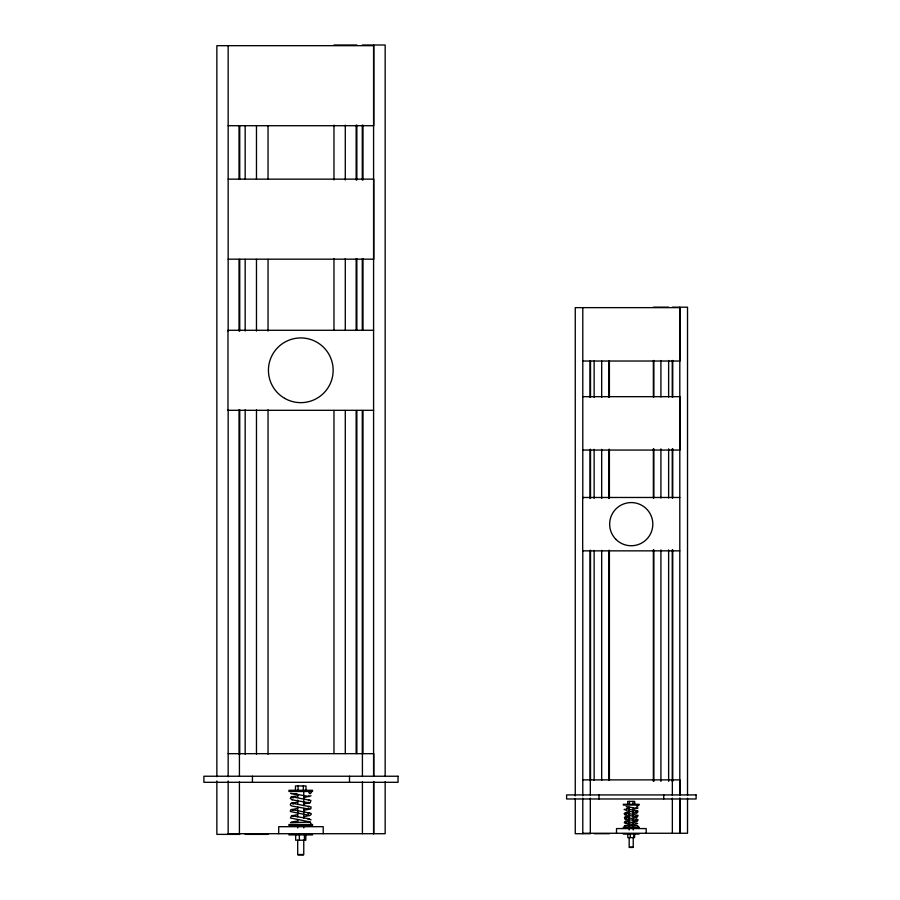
<?xml version="1.0" encoding="UTF-8"?>
<svg xmlns="http://www.w3.org/2000/svg" width="900" height="900" viewBox="0 0 900 900"><rect width="100%" height="100%" fill="white"/><g stroke="black" fill="none" stroke-linecap="round" stroke-linejoin="round"><path stroke-width="1.35" d="M624.24 809.809L624.296 809.19M311.085 824.434L310.399 822.094L290.554 822.645M308.79 791.482L309.364 793.575M636.57 805.095L636.964 806.49M626.22 814.151L624.634 814.601L624.217 813.51L629.235 812.137M311.051 795.791L303.885 797.591M638.089 807.975L633.308 809.179M638.055 827.111L637.65 825.514M308.419 800.629L309.173 800.033M636.334 811.204L636.829 810.799L635.738 810.99M624.409 825.885L629.145 824.771M308.475 806.839L309.296 806.344L307.631 806.636M625.972 822.904L625.41 823.219L626.535 823.028M310.219 793.721L311.321 792.472L311.085 791.482M637.526 806.591L638.156 805.151M308.554 813.004L309.42 812.61L307.733 812.914M636.424 819.45L636.998 819.191L635.873 819.394M625.928 818.752L624.69 818.876L624.521 817.335L629.212 816.367M308.711 819.191L311.108 819.866M636.525 823.579L637.717 823.534M297.844 795.712L291.004 796.939L290.284 798.548L292.545 799.571M297.787 802.046L290.824 803.374L290.295 804.994L291.803 806.04L309.105 809.089L308.351 808.538M303.829 803.925L310.207 802.8L310.905 800.449L291.915 796.759L293.254 797.962M297.754 808.38L290.711 809.831L290.306 811.485L309.004 815.344L308.306 814.691M303.784 810.236L310.084 809.123L310.916 808.627L311.04 806.929L291.735 803.115L293.243 804.161M297.709 814.68L291.488 815.783L290.407 817.988L309.803 821.88M303.75 816.592L309.971 815.501L311.254 814.309L311.085 813.42L291.611 809.46L293.231 810.304M291.319 822.094L297.641 820.98M307.868 819.18L309.589 818.876L292.433 815.85L293.13 816.446M626.423 808.414L629.269 807.919M626.366 809.415L625.219 809.617L626.366 809.82M626.4 814.601L625.241 814.804L636.784 816.84L636.12 815.906M633.262 813.398L637.526 812.644L637.988 811.08L626.456 808.819M626.467 818.798L625.331 819L636.716 821.014L636.255 820.575M633.24 817.605L637.436 816.863L638.077 815.4L625.196 812.857L625.815 813.049M629.179 820.575L625.039 821.306L624.319 822.78L636.075 825.165M633.217 821.846L637.369 821.115L638.1 819.731L625.117 817.087L626.197 817.65M635.962 823.567L637.11 823.365L625.669 821.351L626.242 822.341M290.61 793.294L292.387 793.575M333.968 45L356.85 45M362.284 45L385.166 45L385.166 776.07M228.161 125.707L373.77 125.707L373.77 45.675L216.855 45.675L216.855 776.734M228.161 179.145L373.77 179.145L373.77 259.178L228.161 259.178M653.366 307.192L668.633 307.192M672.255 307.192L687.521 307.192L687.521 795.386M373.59 330.277L227.981 330.277L227.981 410.31L373.59 410.31M582.795 361.024L679.916 361.024L679.916 307.642L575.257 307.642L575.257 795.836M582.795 396.664L679.916 396.664L679.916 450.056L582.795 450.056M679.804 497.475L582.683 497.475L582.683 550.856L679.804 550.856M228.161 753.671L373.77 753.671L373.77 776.137M582.795 779.873L679.916 779.873L679.916 795.42M288.844 790.29L312.615 790.29M288.844 791.482L312.615 791.482M291.442 793.721L296.764 793.721M623.273 804.296L639.124 804.296M623.273 805.095L639.124 805.095M288.844 824.49L312.615 824.49M624.915 825.514L636.457 825.514M288.844 825.683L312.615 825.683M623.273 827.111L639.124 827.111M623.273 827.91L639.124 827.91M582.795 833.265L687.521 833.265L687.521 798.188M228.161 833.704L385.166 833.704L385.166 781.695M590.512 833.704L575.257 833.704L575.257 798.637M594.135 833.704L609.401 833.704M623.273 834.064L639.124 834.064M239.737 834.379L216.855 834.379L216.855 780.952M245.171 834.379L268.043 834.379M288.844 834.908L312.615 834.908M629.37 847.462L633.038 847.462M297.979 855L303.48 855M626.175 806.591L637.031 808.504L636.176 807.66M626.265 810.821L636.896 812.689L636.367 812.363M293.197 793.721L309.465 796.59L308.632 796.163M291.623 799.751L309.262 802.867L308.475 802.384M679.916 798.143L679.916 833.265M679.804 307.192L679.804 795.386M679.804 798.188L679.804 833.265M672.739 360.506L672.739 396.979M672.739 448.886L672.739 497.981M672.739 549.889L672.739 781.357M672.345 779.873L672.345 795.33M672.345 798.143L672.345 833.265M672.255 360.506L672.255 396.979M672.255 448.886L672.255 497.981M672.255 549.889L672.255 781.357M668.633 360.506L668.633 396.979M668.633 448.886L668.633 497.981M668.633 549.889L668.633 781.357M663.727 794.925L663.727 798.975M660.915 360.506L660.915 396.979M660.915 448.886L660.915 497.981M660.915 549.889L660.915 781.357M653.85 360.506L653.85 396.979M653.85 448.886L653.85 497.981M653.85 549.889L653.85 781.357M653.366 360.506L653.366 396.979M653.366 448.886L653.366 497.981M653.366 549.889L653.366 781.357M646.2 833.265L646.2 828.574L616.523 828.574L616.523 833.265M634.702 804.296L634.702 801.405L627.694 801.405L627.694 804.296M634.59 834.064L634.59 837.596L627.817 837.596L627.817 834.064M633.679 834.064L633.679 837.596M633.229 808.357L633.229 830.002M633.229 837.596L633.229 847.125L629.179 847.125L629.179 837.596M632.959 801.405L632.959 804.296M630.293 834.064L630.293 837.596M629.449 801.405L629.449 804.296M629.179 807.008L629.179 830.002M609.401 360.945L609.401 397.418M609.401 449.325L609.401 498.431M609.401 550.339L609.401 780.401M608.929 360.945L608.929 397.418M608.929 449.325L608.929 498.431M608.929 550.339L608.929 780.401M601.684 360.945L601.684 397.418M601.684 449.325L601.684 498.431M601.684 550.339L601.684 780.401M598.984 794.925L598.984 798.975M594.135 360.945L594.135 397.418M594.135 449.325L594.135 498.431M594.135 550.339L594.135 780.401M590.512 360.945L590.512 397.418M590.512 449.325L590.512 498.431M590.512 550.339L590.512 780.401M590.31 779.873L590.31 795.33M590.31 798.143L590.31 833.265M590.051 360.945L590.051 397.418M590.051 449.325L590.051 498.431M590.051 550.339L590.051 780.401M582.795 307.642L582.795 498.431M582.795 550.339L582.795 795.836M582.795 798.143L582.795 833.704M373.77 781.56L373.77 833.704M373.59 45L373.59 776.07M373.59 781.695L373.59 833.704M363.004 125.134L363.004 179.966M363.004 258.694L363.004 330.401M363.004 410.535L363.004 753.57M362.419 753.671L362.419 776.137M362.419 781.751L362.419 833.704M362.284 125.134L362.284 179.966M362.284 258.694L362.284 330.401M362.284 410.535L362.284 753.57M356.85 125.134L356.85 179.966M356.85 258.694L356.85 330.401M356.85 410.535L356.85 753.57M356.152 125.134L356.152 179.966M356.152 258.694L356.152 330.401M356.152 410.535L356.152 753.57M349.504 776.239L349.504 782.303M345.285 125.134L345.285 179.966M345.285 258.694L345.285 330.401M345.285 410.535L345.285 753.57M333.968 125.134L333.968 179.966M333.968 258.694L333.968 330.401M333.968 410.535L333.968 753.57M323.213 833.704L323.213 826.684L278.719 826.684L278.719 833.704M305.989 790.29L305.989 785.947L295.47 785.947L295.47 790.29M305.809 834.908L305.809 840.217L295.65 840.217L295.65 834.908M304.447 834.908L304.447 840.217M303.761 790.29L303.761 805.624M303.761 808.414L303.761 818.179M303.761 825.143L303.761 827.933M303.761 840.217L303.761 854.494L297.697 854.494L297.697 840.217M303.356 785.947L303.356 790.29M299.374 834.908L299.374 840.217M298.103 785.947L298.103 790.29M297.697 794.464L297.697 797.254M297.697 800.044L297.697 804.229M297.697 807.019L297.697 816.784M297.697 819.562L297.697 822.352M297.697 825.143L297.697 827.933M268.043 125.809L268.043 179.235M268.043 259.369L268.043 331.065M268.043 409.804L268.043 754.245M256.477 125.809L256.477 179.235M256.477 259.369L256.477 331.065M256.477 409.804L256.477 754.245M252.428 776.239L252.428 782.303M245.171 125.809L245.171 179.235M245.171 259.369L245.171 331.065M245.171 409.804L245.171 754.245M239.737 125.809L239.737 179.235M239.737 259.369L239.737 331.065M239.737 409.804L239.737 754.245M239.422 753.671L239.422 776.137M239.422 781.751L239.422 833.704M239.029 125.809L239.029 179.235M239.029 259.369L239.029 331.065M239.029 409.804L239.029 754.245M228.161 45.675L228.161 331.065M228.161 409.804L228.161 776.734M228.161 780.952L228.161 834.379M398.036 776.239L203.895 776.239L203.895 782.303L398.036 782.303L398.036 776.239M696.105 794.925L566.606 794.925L566.606 798.975L696.105 798.975L696.105 794.925M615.982 539.426A21.578 21.578 0 0 0 652.084 529.751A21.578 21.578 0 0 0 625.658 503.314A21.578 21.578 0 0 0 615.982 539.426M284.614 398.317A32.355 32.355 0 0 0 333.146 370.294A32.355 32.355 0 0 0 284.614 342.27A32.355 32.355 0 0 0 284.614 398.317"/></g></svg>
